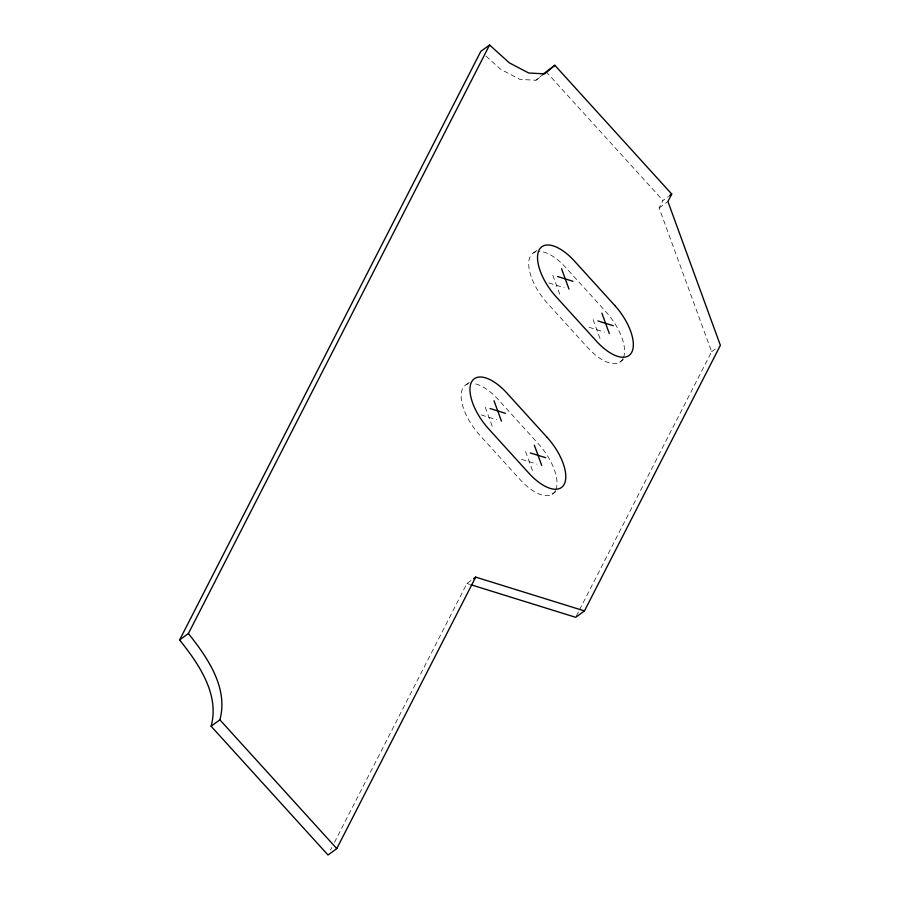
<?xml version="1.0" encoding="UTF-8"?>
<svg xmlns="http://www.w3.org/2000/svg" width="900" height="900" viewBox="0 0 900 900"><rect width="100%" height="100%" fill="white"/><g stroke="black" fill="none" stroke-linecap="round" stroke-linejoin="round"><path stroke-width="0.67" stroke-dasharray="4.5 3.38" d="M330.559 849.994L331.841 847.496M334.406 842.49L466.931 583.504L471.319 580.309M579.521 609.829L711.607 351.731L659.126 207.911L662.951 200.441L668.441 196.447M576.337 616.061L578.891 611.077M486 56.093L500.591 69.266L519.941 79.403L535.905 80.246L541.991 75.105M535.905 80.246L542.498 75.454M533.554 252.799L536.85 250.403M659.126 207.911L667.913 201.521M465.998 384.806L469.294 382.41M619.751 362.216L624.139 359.021M711.607 351.731L717.086 347.726M552.195 494.224L557.685 490.23M548.809 282.915L564.188 287.696M589.117 327.319L604.496 332.1M481.252 414.923L496.631 419.704M521.561 459.326L536.94 464.108M466.931 583.504L469.62 584.347M546.053 71.674L662.951 200.441M593.1 319.534L600.514 339.874M552.791 275.13L560.205 295.47M525.544 451.553L532.969 471.881M485.235 407.149L492.649 427.478M623.002 358.571A39.803 18.405 53.9 0 1 587.655 347.58L547.346 303.176A39.803 18.405 53.9 0 1 537.053 251.505M623.452 357.604A39.803 18.405 53.9 0 0 605.959 311.827L565.65 267.424A39.803 18.405 53.9 0 0 538.38 251.37M555.457 490.579A39.803 18.405 53.9 0 1 520.11 479.599L479.79 435.195A39.803 18.405 53.9 0 1 470.824 383.377M555.896 489.611A39.803 18.405 53.9 0 0 538.403 443.846L498.094 399.431A39.803 18.405 53.9 0 0 473.119 383.456"/><path stroke-width="1.35" d="M584.471 610.92L475.706 577.114L336.78 848.61L328.005 855L211.106 726.232C219.836 694.249 198.619 663.784 179.618 639.945L480.791 51.39L489.577 45L509.366 62.876L528.727 73.013L544.691 73.856L554.827 65.284L671.726 194.051L667.913 201.521L720.383 345.33L584.471 610.92L575.696 617.31L470.959 584.764M211.106 726.232L219.881 719.831C228.611 687.859 207.394 657.394 188.393 633.544L489.577 45M543.015 74.25L554.827 65.284M669.533 195.649L671.726 194.051M179.618 639.945L188.393 633.544M473.512 578.711L475.706 577.114M557.584 276.525L572.962 281.295M597.893 320.929L613.271 325.699M490.027 408.532L505.418 413.314M530.336 452.936L545.726 457.718M219.881 719.831L336.78 848.61M601.875 313.144L609.3 333.484M561.566 268.74L568.991 289.08M534.319 445.151L541.744 465.491M494.01 400.748L501.435 421.088M614.734 305.438L574.425 261.034A39.803 18.405 53.9 0 0 539.077 250.042A39.803 18.405 53.9 0 0 556.132 296.786L596.441 341.19A39.803 18.405 53.9 0 0 631.789 352.181A39.803 18.405 53.9 0 0 614.734 305.438M547.178 437.445L506.869 393.041A39.803 18.405 53.9 0 0 471.521 382.061A39.803 18.405 53.9 0 0 488.576 428.794L528.885 473.197A39.803 18.405 53.9 0 0 564.233 484.189A39.803 18.405 53.9 0 0 547.178 437.445"/></g></svg>
